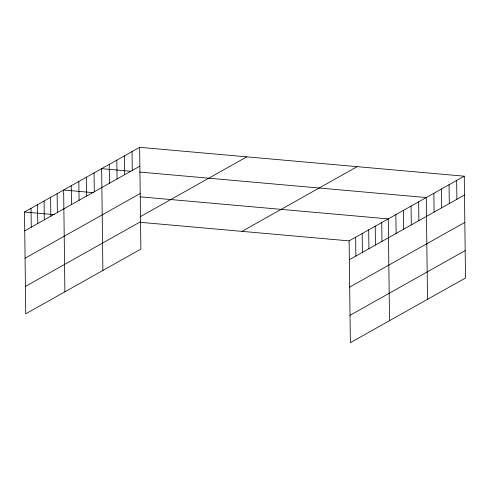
<?xml version="1.0" encoding="UTF-8"?>
<svg xmlns="http://www.w3.org/2000/svg" width="490" height="490" viewBox="0 0 490 490"><rect width="100%" height="100%" fill="white"/><g stroke="black" fill="none" stroke-linecap="round" stroke-linejoin="round"><path stroke-width="0.73" d="M139.638 147.319L140.881 249.11L25.743 313.808L24.5 212.017L139.638 147.319L464.257 176.192L465.5 277.983L350.362 342.682L349.119 240.89L464.257 176.192M24.733 230.851L139.864 166.153M25.064 258.23L140.201 193.525M140.109 216.782L246.758 156.849M25.407 286.436L140.544 221.731M241.999 231.366L357.13 166.661M349.352 259.725L464.489 195.026M349.688 287.103L464.82 222.399M350.032 315.303L465.163 250.604M130.787 171.261L101.638 168.67L102.882 270.462M139.534 172.039L426.263 197.543L427.507 299.329M93.523 192.68L63.645 190.022L64.888 291.813M140.165 196.827L388.27 218.895L389.513 320.68M24.5 212.017L54.378 214.675M140.636 222.35L349.119 240.89M456.656 180.461L456.888 199.295M449.06 184.73L449.287 203.564M441.459 188.999L441.692 207.834M433.858 193.274L434.091 212.103M418.662 201.813L418.895 220.647M411.067 206.082L411.294 224.916M403.466 210.351L403.693 229.185M395.865 214.62L396.098 233.454M381.741 222.558L381.973 241.392M375.218 226.227L375.45 245.061M368.694 229.89L368.927 248.724M362.171 233.559L362.398 252.393M355.648 237.227L355.875 256.056M132.037 151.588L132.263 170.422M124.436 155.857L124.668 174.691M116.841 160.132L117.067 178.96M109.239 164.401L109.472 183.236M94.043 172.939L94.27 191.774M86.442 177.209L86.675 196.043M78.841 181.484L79.074 200.312M71.246 185.753L71.473 204.581M57.122 193.685L57.355 212.519M50.599 197.354L50.825 216.188M44.075 201.023L44.302 219.851M37.546 204.685L37.779 223.52M31.023 208.354L31.256 227.189"/></g></svg>
